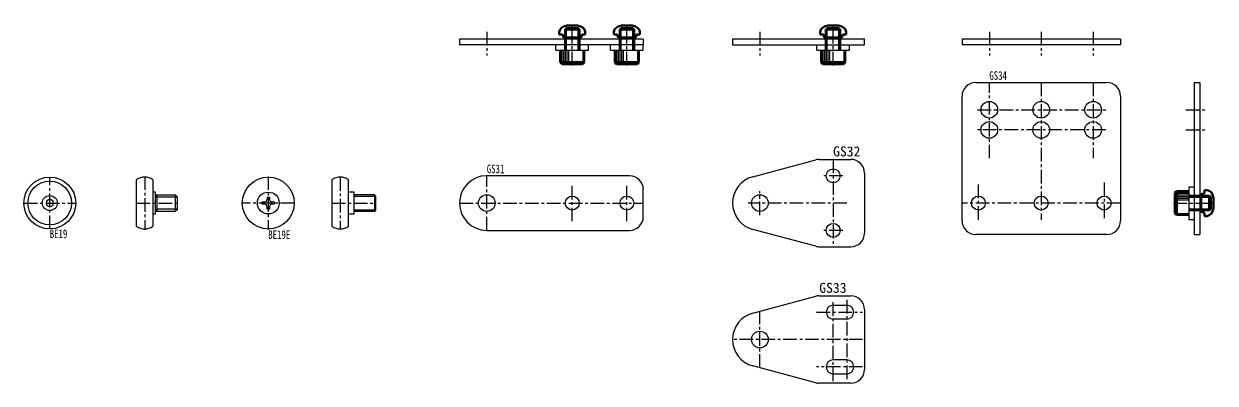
# Model space of a CAD drawing. Units: millimetres on the paper. Extents: x -554 to -118, y -386 to -255.
import ezdxf
from ezdxf.enums import TextEntityAlignment as Align

# ---------------------------------------------------------------- set-up
doc = ezdxf.new("R2010")
doc.units = ezdxf.units.MM
doc.linetypes.add('CHAIN1', pattern=[8, 5, -1, 1, -1])
doc.layers.add('0-0', color=7, linetype='Continuous', lineweight=18)
doc.layers.add('0-1', color=4, linetype='Continuous', lineweight=18)
doc.styles.add('ＭＳ ゴシック', font='')
doc.styles.get('ＭＳ ゴシック').set_extended_font_data('MS Gothic')

msp = doc.modelspace()

# ---------------------------------------------------------------- linework, layer by layer
at = {"layer": '0-0'}
for p, q in [((-394.5, -260.5), (-394.5, -262.5)), ((-327.2, -260.5), (-394.5, -260.5)), ((-210.5, -260.5), (-210.5, -262.5)), ((-152.5, -260.5), (-210.5, -260.5)), ((-205.5, -276.3), (-157.5, -276.3)), ((-125.486, -276.3), (-125.486, -332)), ((-125.486, -276.3), (-123.486, -276.3)), ((-123.486, -276.3), (-123.486, -332)), ((-210.5, -327), (-210.5, -281.3)), ((-152.5, -281.3), (-152.5, -327)), ((-287.088, -310.841), (-264.06, -304.67)), ((-262.766, -304.5), (-251.2, -304.5)), ((-246.2, -309.5), (-246.2, -331.5)), ((-512.738, -329), (-512.738, -312)), ((-506.738, -312), (-506.738, -329)), ((-441.171, -312), (-441.171, -329)), ((-435.171, -329), (-435.171, -312)), ((-332.2, -310.5), (-384.5, -310.5)), ((-505.738, -317.5), (-498.538, -317.5)), ((-498.538, -317.5), (-497.738, -318.3)), ((-464.94, -318.3), (-464.94, -319.18)), ((-327.2, -325.5), (-327.2, -315.5)), ((-127.486, -314.5), (-125.486, -314.5)), ((-505.738, -323.5), (-498.538, -323.5)), ((-384.5, -330.5), (-332.2, -330.5)), ((-264.06, -336.33), (-287.088, -330.159)), ((-157.5, -332), (-205.5, -332)), ((-125.486, -332), (-123.486, -332)), ((-262.766, -336.5), (-251.2, -336.5)), ((-287.088, -360.841), (-264.06, -354.67)), ((-262.766, -354.5), (-251.2, -354.5)), ((-257.7, -357.95), (-252.7, -357.95)), ((-246.2, -359.5), (-246.2, -381.5)), ((-252.7, -363.05), (-257.7, -363.05)), ((-252.7, -377.95), (-257.7, -377.95)), ((-264.06, -386.33), (-287.088, -380.159)), ((-257.7, -383.05), (-252.7, -383.05)), ((-251.2, -386.5), (-262.766, -386.5))]:
    msp.add_line(p, q, dxfattribs=at)
at = {"layer": '0-0', "linetype": 'CHAIN1'}
for p, q in [((-152.487, -286.3), (-152.5, -286.3)), ((-152.5, -293.7), (-152.487, -293.7))]:
    msp.add_line(p, q, dxfattribs=at)
at = {"layer": '0-0', "color": 2, "lineweight": 50}
for p, q in [((-132.486, -316.75), (-131.986, -316.25)), ((-132.486, -316.75), (-132.486, -324.25)), ((-131.986, -316.25), (-127.486, -316.25)), ((-131.986, -324.75), (-131.986, -316.25)), ((-119.836, -318), (-127.486, -318)), ((-119.486, -318.35), (-119.836, -318)), ((-119.836, -323), (-119.836, -318)), ((-119.486, -318.35), (-119.486, -322.65)), ((-119.836, -323), (-119.486, -322.65)), ((-131.986, -324.75), (-132.486, -324.25)), ((-131.986, -324.75), (-127.486, -324.75)), ((-119.836, -323), (-127.486, -323))]:
    msp.add_line(p, q, dxfattribs=at)
at = {"layer": '0-0', "color": 4}
for p, q in [((-131.986, -316.857), (-127.486, -316.857)), ((-131.986, -317.464), (-127.486, -317.464)), ((-131.986, -318.071), (-127.486, -318.071)), ((-127.486, -318.35), (-119.486, -318.35)), ((-131.986, -318.679), (-127.486, -318.679)), ((-131.986, -319.286), (-127.486, -319.286)), ((-127.486, -322.65), (-119.486, -322.65))]:
    msp.add_line(p, q, dxfattribs=at)
at = {"layer": '0-0', "lineweight": 40}
for p, q in [((-122.886, -317.25), (-121.686, -316.928)), ((-122.886, -317.25), (-122.886, -323.75)), ((-121.686, -315.753), (-121.686, -316.928)), ((-118.507, -318.219), (-118.825, -317.345)), ((-118.386, -322.097), (-118.386, -318.903)), ((-121.686, -324.072), (-122.886, -323.75)), ((-121.686, -324.072), (-121.686, -325.247)), ((-118.825, -323.655), (-118.507, -322.781))]:
    msp.add_line(p, q, dxfattribs=at)
at = {"layer": '0-0'}
for points in [[(-327.2, -260.5), (-327.2, -262.5), (-394.5, -262.5)], [(-152.5, -260.5), (-152.5, -262.5), (-210.5, -262.5)], [(-506.738, -324.5), (-505.738, -324.5), (-505.738, -316.5), (-506.738, -316.5)], [(-498.538, -323.5), (-497.738, -322.7), (-497.738, -318.3)], [(-464.94, -318.3), (-464.06, -318.3), (-464.06, -319.18)], [(-435.171, -316.4), (-433.171, -316.4), (-433.171, -324.6), (-435.171, -324.6)], [(-433.171, -323.5), (-425.621, -323.5), (-425.171, -323.05), (-425.171, -317.95), (-425.621, -317.5), (-433.171, -317.5)], [(-127.486, -314.5), (-127.486, -326.5), (-125.486, -326.5)], [(-465.82, -320.94), (-466.7, -320.94), (-466.7, -320.06), (-465.82, -320.06)], [(-464.06, -321.82), (-464.06, -322.7), (-464.94, -322.7), (-464.94, -321.82)], [(-463.18, -320.06), (-462.3, -320.06), (-462.3, -320.94), (-463.18, -320.94)]]:
    msp.add_lwpolyline(points, dxfattribs=at)
for points in [[(-294.5, -260.5), (-294.5, -262.5), (-246.2, -262.5), (-246.2, -260.5)], [(-543.25, -319.778), (-544.5, -319.057), (-545.75, -319.778), (-545.75, -321.222), (-544.5, -321.943), (-543.25, -321.222)]]:
    msp.add_lwpolyline(points, close=True, dxfattribs=at)
for centre, radius in [((-200.5, -286.3), 3.05), ((-181.5, -286.3), 3.05), ((-162.5, -286.3), 3.05), ((-200.5, -293.7), 3.05), ((-181.5, -293.7), 3.05), ((-162.5, -293.7), 3.05), ((-257.7, -310.5), 2.55), ((-544.5, -320.5), 9.5), ((-544.5, -320.5), 8), ((-464.5, -320.5), 9.5), ((-544.5, -320.5), 2.75), ((-464.5, -320.5), 4), ((-384.5, -320.5), 3.05), ((-353.2, -320.5), 2.55), ((-333.2, -320.5), 2.55), ((-284.5, -320.5), 3.05), ((-204.5, -320.5), 2.55), ((-181.5, -320.5), 2.55), ((-158.5, -320.5), 2.55), ((-257.7, -330.5), 2.55), ((-284.5, -370.5), 3.05)]:
    msp.add_circle(centre, radius, dxfattribs=at)
for centre, radius, start, end in [((-205.5, -281.3), 5, 90, 180), ((-157.5, -281.3), 5, 0, 90), ((-262.766, -309.5), 5, 90, 105), ((-251.2, -309.5), 5, 0, 90), ((-509.738, -316), 5, 53.1301, 126.8699), ((-438.171, -316), 5, 53.1301, 126.8699), ((-384.5, -320.5), 10, 90, 270), ((-332.2, -315.5), 5, 0, 90), ((-284.5, -320.5), 10, 105, 255), ((-465.82, -319.18), 0.88, 270, 0), ((-465.82, -321.82), 0.88, 0, 90), ((-463.18, -319.18), 0.88, 180, 270), ((-463.18, -321.82), 0.88, 90, 180), ((-332.2, -325.5), 5, 270, 0), ((-205.5, -327), 5, 180, 270), ((-157.5, -327), 5, 270, 0), ((-509.738, -325), 5, 233.1301, 306.8699), ((-438.171, -325), 5, 233.1301, 306.8699), ((-251.2, -331.5), 5, 270, 0), ((-262.766, -331.5), 5, 255, 270), ((-262.766, -359.5), 5, 90, 105), ((-251.2, -359.5), 5, 0, 90), ((-284.5, -370.5), 10, 105, 255), ((-257.7, -360.5), 2.55, 90, 270), ((-252.7, -360.5), 2.55, 270, 90), ((-257.7, -380.5), 2.55, 90, 270), ((-252.7, -380.5), 2.55, 270, 90), ((-251.2, -381.5), 5, 270, 0), ((-262.766, -381.5), 5, 255, 270)]:
    msp.add_arc(centre, radius, start, end, dxfattribs=at)
at = {"layer": '0-0', "lineweight": 40}
for centre, radius, start, end in [((-121.174, -318.2), 2.5, 20, 101.82177), ((-120.386, -318.903), 2, 0, 20), ((-120.386, -322.097), 2, 340, 0), ((-121.174, -322.8), 2.5, 258.17823, 340)]:
    msp.add_arc(centre, radius, start, end, dxfattribs=at)
at = {"layer": '0-1', "color": 7, "lineweight": 40}
for p, q in [((-355.481, -255.521), (-356.355, -255.839)), ((-351.603, -255.4), (-354.797, -255.4)), ((-350.045, -255.839), (-350.919, -255.521)), ((-335.481, -255.521), (-336.355, -255.839)), ((-331.603, -255.4), (-334.797, -255.4)), ((-330.045, -255.839), (-330.919, -255.521)), ((-259.981, -255.521), (-260.855, -255.839)), ((-256.103, -255.4), (-259.297, -255.4)), ((-254.545, -255.839), (-255.419, -255.521)), ((-357.947, -258.7), (-356.772, -258.7)), ((-356.45, -259.9), (-356.772, -258.7)), ((-356.45, -259.9), (-349.95, -259.9)), ((-349.628, -258.7), (-349.95, -259.9)), ((-349.628, -258.7), (-348.453, -258.7)), ((-337.947, -258.7), (-336.772, -258.7)), ((-336.45, -259.9), (-336.772, -258.7)), ((-336.45, -259.9), (-329.95, -259.9)), ((-329.628, -258.7), (-329.95, -259.9)), ((-329.628, -258.7), (-328.453, -258.7)), ((-262.447, -258.7), (-261.272, -258.7)), ((-260.95, -259.9), (-261.272, -258.7)), ((-260.95, -259.9), (-254.45, -259.9)), ((-254.128, -258.7), (-254.45, -259.9)), ((-254.128, -258.7), (-252.953, -258.7))]:
    msp.add_line(p, q, dxfattribs=at)
at = {"layer": '0-1', "color": 2, "lineweight": 50}
for p, q in [((-355.35, -256.5), (-355.7, -256.85)), ((-355.7, -256.85), (-355.7, -264.5)), ((-350.7, -256.85), (-355.7, -256.85)), ((-355.35, -256.5), (-351.05, -256.5)), ((-350.7, -256.85), (-351.05, -256.5)), ((-350.7, -256.85), (-350.7, -264.5)), ((-335.35, -256.5), (-335.7, -256.85)), ((-335.7, -256.85), (-335.7, -264.5)), ((-330.7, -256.85), (-335.7, -256.85)), ((-335.35, -256.5), (-331.05, -256.5)), ((-330.7, -256.85), (-331.05, -256.5)), ((-330.7, -256.85), (-330.7, -264.5)), ((-259.85, -256.5), (-260.2, -256.85)), ((-260.2, -256.85), (-260.2, -264.5)), ((-255.2, -256.85), (-260.2, -256.85)), ((-259.85, -256.5), (-255.55, -256.5)), ((-255.2, -256.85), (-255.55, -256.5)), ((-255.2, -256.85), (-255.2, -264.5)), ((-357.45, -269), (-357.45, -264.5)), ((-348.95, -269), (-348.95, -264.5)), ((-337.45, -269), (-337.45, -264.5)), ((-328.95, -269), (-328.95, -264.5)), ((-261.95, -269), (-261.95, -264.5)), ((-253.45, -269), (-253.45, -264.5)), ((-356.95, -269.5), (-357.45, -269)), ((-348.95, -269), (-357.45, -269)), ((-356.95, -269.5), (-349.45, -269.5)), ((-348.95, -269), (-349.45, -269.5)), ((-336.95, -269.5), (-337.45, -269)), ((-328.95, -269), (-337.45, -269)), ((-336.95, -269.5), (-329.45, -269.5)), ((-328.95, -269), (-329.45, -269.5)), ((-261.45, -269.5), (-261.95, -269)), ((-253.45, -269), (-261.95, -269)), ((-261.45, -269.5), (-253.95, -269.5)), ((-253.45, -269), (-253.95, -269.5))]:
    msp.add_line(p, q, dxfattribs=at)
at = {"layer": '0-1'}
for p, q in [((-355.35, -264.5), (-355.35, -256.5)), ((-351.05, -264.5), (-351.05, -256.5)), ((-335.35, -264.5), (-335.35, -256.5)), ((-331.05, -264.5), (-331.05, -256.5)), ((-259.85, -264.5), (-259.85, -256.5)), ((-255.55, -264.5), (-255.55, -256.5)), ((-356.843, -269), (-356.843, -264.5)), ((-356.236, -269), (-356.236, -264.5)), ((-355.629, -269), (-355.629, -264.5)), ((-355.021, -269), (-355.021, -264.5)), ((-354.414, -269), (-354.414, -264.5)), ((-336.843, -269), (-336.843, -264.5)), ((-336.236, -269), (-336.236, -264.5)), ((-335.629, -269), (-335.629, -264.5)), ((-335.021, -269), (-335.021, -264.5)), ((-334.414, -269), (-334.414, -264.5)), ((-261.343, -269), (-261.343, -264.5)), ((-260.736, -269), (-260.736, -264.5)), ((-260.129, -269), (-260.129, -264.5)), ((-259.521, -269), (-259.521, -264.5)), ((-258.914, -269), (-258.914, -264.5)), ((-505.276, -318.3), (-505.738, -317.5)), ((-505.276, -317.5), (-505.276, -323.5)), ((-497.738, -318.3), (-505.276, -318.3)), ((-498.538, -317.5), (-498.538, -323.5)), ((-433.171, -317.95), (-425.171, -317.95)), ((-425.621, -317.5), (-425.621, -323.5)), ((-505.311, -322.76), (-505.738, -323.5)), ((-497.798, -322.76), (-505.311, -322.76)), ((-425.171, -323.05), (-433.171, -323.05))]:
    msp.add_line(p, q, dxfattribs=at)
at = {"layer": '0-1', "linetype": 'CHAIN1'}
for p, q in [((-353.2, -270.066), (-353.2, -254.828)), ((-333.2, -270.066), (-333.2, -254.828)), ((-257.7, -270.066), (-257.7, -254.828)), ((-384.5, -257.762), (-384.5, -266.392)), ((-284.5, -257.762), (-284.5, -266.392)), ((-200.5, -257.762), (-200.5, -266.392)), ((-181.5, -257.762), (-181.5, -266.392)), ((-162.5, -257.762), (-162.5, -266.392)), ((-200.5, -304.112), (-200.5, -276.3)), ((-181.5, -276.3), (-181.5, -326.7)), ((-162.5, -276.3), (-162.5, -304.112)), ((-204.801, -286.3), (-157.898, -286.3)), ((-128.598, -286.3), (-120.739, -286.3)), ((-157.898, -293.7), (-204.801, -293.7)), ((-128.598, -293.7), (-120.739, -293.7)), ((-257.7, -304.5), (-257.7, -336.5)), ((-544.5, -330), (-544.5, -311)), ((-509.738, -310.711), (-509.738, -330.289)), ((-464.5, -310.711), (-464.5, -330.289)), ((-438.171, -311), (-438.171, -330)), ((-384.5, -330.5), (-384.5, -310.5)), ((-353.2, -327.197), (-353.2, -313.86)), ((-333.2, -327.197), (-333.2, -313.86)), ((-254.122, -310.5), (-261.886, -310.5)), ((-204.5, -326.7), (-204.5, -312.984)), ((-158.5, -312.984), (-158.5, -326.7)), ((-284.5, -324.912), (-284.5, -316.088)), ((-554, -320.5), (-535, -320.5)), ((-512.738, -320.5), (-497.738, -320.5)), ((-455, -320.5), (-474, -320.5)), ((-441.171, -320.5), (-425.171, -320.5)), ((-394.5, -320.5), (-327.2, -320.5)), ((-252.614, -320.5), (-288.843, -320.5)), ((-152.487, -320.5), (-210.5, -320.5)), ((-133.052, -320.5), (-117.814, -320.5)), ((-254.122, -330.5), (-261.714, -330.5)), ((-257.7, -385.782), (-257.7, -355.97)), ((-252.7, -355.97), (-252.7, -385.782)), ((-284.5, -380.853), (-284.5, -360.147)), ((-263.78, -360.5), (-246.939, -360.5)), ((-246.939, -370.5), (-294.5, -370.5)), ((-246.939, -380.5), (-263.78, -380.5))]:
    msp.add_line(p, q, dxfattribs=at)
at = {"layer": '0-1', "color": 7}
for p, q in [((-359.2, -264.5), (-359.2, -262.5)), ((-339.2, -264.5), (-339.2, -262.5)), ((-263.7, -264.5), (-263.7, -262.5))]:
    msp.add_line(p, q, dxfattribs=at)
for points in [[(-359.2, -264.5), (-347.2, -264.5), (-347.2, -262.5)], [(-339.2, -264.5), (-327.2, -264.5), (-327.2, -262.5)], [(-263.7, -264.5), (-251.7, -264.5), (-251.7, -262.5)]]:
    msp.add_lwpolyline(points, dxfattribs=at)
at = {"layer": '0-1', "color": 7, "lineweight": 40}
for centre, radius, start, end in [((-355.5, -258.188), 2.5, 110, 191.82177), ((-354.797, -257.4), 2, 90, 110), ((-351.603, -257.4), 2, 70, 90), ((-350.9, -258.188), 2.5, 348.17823, 70), ((-335.5, -258.188), 2.5, 110, 191.82177), ((-334.797, -257.4), 2, 90, 110), ((-331.603, -257.4), 2, 70, 90), ((-330.9, -258.188), 2.5, 348.17823, 70), ((-260, -258.188), 2.5, 110, 191.82177), ((-259.297, -257.4), 2, 90, 110), ((-256.103, -257.4), 2, 70, 90), ((-255.4, -258.188), 2.5, 348.17823, 70)]:
    msp.add_arc(centre, radius, start, end, dxfattribs=at)

# ---------------------------------------------------------------- texts
at = {"layer": '0-0', "style": 'ＭＳ ゴシック', "width": 0.75}
for s, p in [('GS34', (-200.5, -276.3)), ('GS31', (-384.5, -310.5)), ('BE19', (-544.5, -334.3)), ('BE19E', (-464.5, -334.589))]:
    msp.add_text(s, height=3.152, dxfattribs=at).set_placement(p, align=Align.BOTTOM_LEFT)
at = {"layer": '0-0', "style": 'ＭＳ ゴシック'}
for s, p in [('GS32', (-257.7, -304.5)), ('GS33', (-262.766, -354.5))]:
    msp.add_text(s, height=3.666, dxfattribs=at).set_placement(p, align=Align.BOTTOM_LEFT)

doc.saveas('drawing.dxf')
